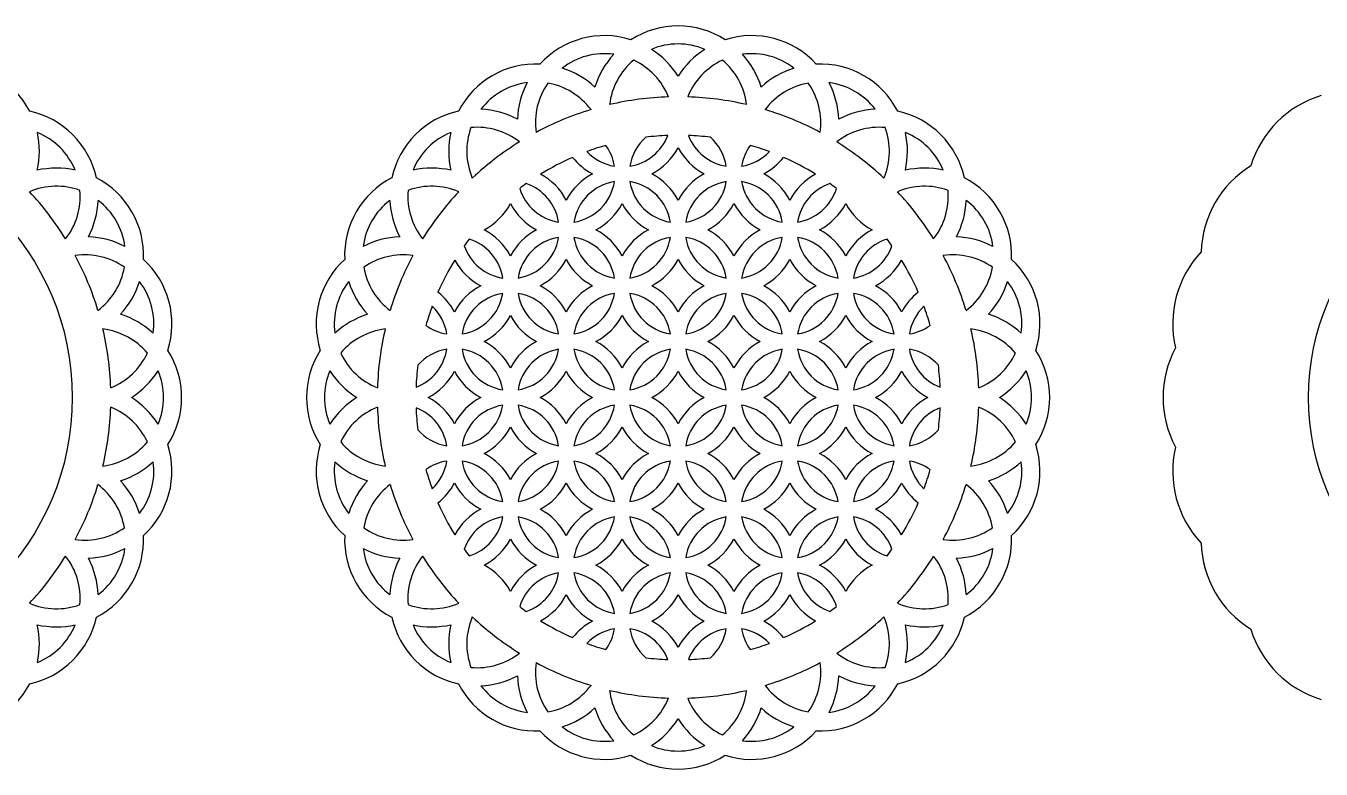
# Model space of a CAD drawing. Extents: x -960 to -427, y -189 to 47.
# Drawn here: x -701.9 to -558.7, y -187.5 to -105.3 of the extents above; entities that cross this region are included whole.
import ezdxf

# ---------------------------------------------------------------- set-up
doc = ezdxf.new("R2010")
doc.units = 0
doc.layers.get('0').update_dxf_attribs({"linetype": 'CONTINUOUS'})

msp = doc.modelspace()

# ---------------------------------------------------------------- linework, layer by layer
for centre, radius in [((-725.746378, -146.388199), 29), ((-533.045967, -146.388199), 27)]:
    msp.add_circle(centre, radius)
for centre, radius, start, end in [((-629.761084, -114.933705), 9.636577, 57.283044, 122.716956), ((-637.902107, -116.005491), 9.636577, 72.283044, 137.716956), ((-629.761084, -114.933705), 7.636577, 67.301427, 112.698573), ((-621.620062, -116.005491), 9.636577, 42.283044, 107.716956), ((-637.902107, -116.005491), 7.636577, 82.301427, 127.698573), ((-629.761084, -114.933705), 9.636577, 137.616163, 162.650977), ((-637.902107, -116.005491), 9.636577, 32.349023, 57.383837), ((-621.620062, -116.005491), 9.636577, 122.616163, 147.650977), ((-621.620062, -116.005491), 7.636577, 52.301427, 97.698573), ((-629.761084, -114.933705), 9.636577, 17.349023, 42.383837), ((-710.019131, -119.147808), 9.636577, 27.283044, 92.716956), ((-645.488332, -119.147808), 9.636577, 87.283044, 152.716956), ((-645.488332, -119.147808), 9.636577, 47.349023, 72.383837), ((-629.761084, -114.933705), 7.636577, 130.02229, 172.992783), ((-637.902107, -116.005491), 7.636577, 22.007217, 64.97771), ((-621.620062, -116.005491), 7.636577, 115.02229, 157.992783), ((-629.761084, -114.933705), 7.636577, 7.007217, 49.97771), ((-614.033837, -119.147808), 9.636577, 107.616163, 132.650977), ((-614.033837, -119.147808), 9.636577, 27.283044, 92.716956), ((-645.488332, -119.147808), 7.636577, 97.301427, 142.698573), ((-637.902107, -116.005491), 9.636577, 152.616163, 177.650977), ((-637.902107, -116.005491), 7.636577, 145.02229, 187.992783), ((-645.488332, -119.147808), 7.636577, 37.007217, 79.97771), ((-614.033837, -119.147808), 7.636577, 100.02229, 142.992783), ((-621.620062, -116.005491), 7.636577, 352.007217, 34.97771), ((-614.033837, -119.147808), 7.636577, 37.301427, 82.698573), ((-621.620062, -116.005491), 9.636577, 2.349023, 27.383837), ((-555.287654, -124.146513), 11.636577, 106.840008, 163.159992), ((-652.002771, -124.146513), 9.636577, 62.349023, 87.383837), ((-629.761084, -146.388199), 33.261235, 106.827766, 118.172234), ((-629.761084, -146.388199), 33.261235, 91.827766, 103.172234), ((-629.761084, -146.388199), 33.261235, 76.827766, 88.172234), ((-629.761084, -146.388199), 33.261235, 61.827766, 73.172234), ((-607.519398, -124.146513), 9.636577, 92.616163, 117.650977), ((-703.504692, -124.146513), 9.636577, 12.283044, 77.716956), ((-652.002771, -124.146513), 9.636577, 102.283044, 167.716956), ((-607.519398, -124.146513), 9.636577, 12.283044, 77.716956), ((-710.019131, -119.147808), 9.636577, 347.349023, 12.383837), ((-703.504692, -124.146513), 7.636577, 22.301427, 67.698573), ((-652.002771, -124.146513), 7.636577, 112.301427, 157.698573), ((-645.488332, -119.147808), 9.636577, 167.616163, 192.650977), ((-645.488332, -119.147808), 7.636577, 160.02229, 202.992783), ((-652.002771, -124.146513), 7.636577, 52.007217, 94.97771), ((-635.942808, -115.479579), 5.4, 279.044199, 339.047719), ((-629.761084, -146.388199), 29, 92.250485, 97.068693), ((-623.57936, -115.479579), 5.4, 200.952281, 260.955801), ((-629.761084, -146.388199), 29, 82.931307, 87.749515), ((-607.519398, -124.146513), 7.636577, 85.02229, 127.992783), ((-614.033837, -119.147808), 7.636577, 337.007217, 19.97771), ((-614.033837, -119.147808), 9.636577, 347.349023, 12.383837), ((-607.519398, -124.146513), 7.636577, 22.301427, 67.698573), ((-629.761084, -146.388199), 33.261235, 121.827766, 133.172234), ((-629.761084, -146.388199), 29, 105.972198, 110.36938), ((-642.124532, -121.661303), 5.4, 9.044199, 35.731966), ((-629.761084, -121.661303), 5.4, 131.366541, 170.955801), ((-635.942808, -115.479579), 7, 297.980975, 332.019025), ((-623.57936, -115.479579), 7, 207.980975, 242.019025), ((-629.761084, -121.661303), 5.4, 9.044199, 48.633459), ((-617.397636, -121.661303), 5.4, 144.268034, 170.955801), ((-629.761084, -146.388199), 29, 69.63062, 74.027802), ((-629.761084, -146.388199), 33.261235, 46.827766, 58.172234), ((-629.761084, -146.388199), 29, 113.709658, 121.616685), ((-635.942808, -115.479579), 7, 218.48711, 242.019025), ((-635.942808, -115.479579), 5.4, 223.572146, 260.955801), ((-623.57936, -115.479579), 5.4, 279.044199, 316.427854), ((-623.57936, -115.479579), 7, 297.980975, 321.51289), ((-629.761084, -146.388199), 29, 58.383315, 66.290342), ((-698.505987, -130.660952), 9.636577, 77.616163, 102.650977), ((-657.001476, -130.660952), 9.636577, 77.349023, 102.383837), ((-648.306256, -127.843027), 7, 27.980975, 61.47879), ((-635.942808, -127.843027), 7, 117.980975, 152.019025), ((-635.942808, -127.843027), 7, 27.980975, 62.019025), ((-623.57936, -127.843027), 7, 117.980975, 152.019025), ((-623.57936, -127.843027), 7, 27.980975, 62.019025), ((-611.215912, -127.843027), 7, 118.52121, 152.019025), ((-602.520693, -130.660952), 9.636577, 77.616163, 102.650977), ((-560.286359, -130.660952), 11.636577, 121.840008, 178.159992), ((-698.505987, -130.660952), 7.636577, 70.02229, 112.992783), ((-698.505987, -130.660952), 9.636577, 357.283044, 62.716956), ((-657.001476, -130.660952), 9.636577, 117.283044, 182.716956), ((-657.001476, -130.660952), 7.636577, 67.007217, 109.97771), ((-629.761084, -146.388199), 29, 125.36228, 127.157904), ((-648.306256, -127.843027), 5.4, 9.044199, 70.960543), ((-642.124532, -121.661303), 5.4, 279.044199, 350.955801), ((-635.942808, -127.843027), 5.4, 99.044199, 170.955801), ((-629.761084, -121.661303), 5.4, 189.044199, 260.955801), ((-635.942808, -127.843027), 5.4, 9.044199, 80.955801), ((-629.761084, -121.661303), 5.4, 279.044199, 350.955801), ((-623.57936, -127.843027), 5.4, 99.044199, 170.955801), ((-617.397636, -121.661303), 5.4, 189.044199, 260.955801), ((-623.57936, -127.843027), 5.4, 9.044199, 80.955801), ((-611.215912, -127.843027), 5.4, 109.039457, 170.955801), ((-629.761084, -146.388199), 29, 52.842096, 54.63772), ((-602.520693, -130.660952), 7.636577, 70.02229, 112.992783), ((-602.520693, -130.660952), 9.636577, 357.283044, 62.716956), ((-725.746378, -146.388199), 33.261235, 31.827766, 43.172234), ((-703.504692, -124.146513), 7.636577, 322.007217, 4.97771), ((-703.504692, -124.146513), 9.636577, 332.349023, 357.383837), ((-698.505987, -130.660952), 7.636577, 7.301427, 52.698573), ((-657.001476, -130.660952), 7.636577, 127.301427, 172.698573), ((-652.002771, -124.146513), 9.636577, 182.616163, 207.650977), ((-652.002771, -124.146513), 7.636577, 175.02229, 217.992783), ((-629.761084, -146.388199), 33.261235, 136.827766, 148.172234), ((-642.124532, -121.661303), 5.4, 197.398136, 260.955801), ((-617.397636, -121.661303), 5.4, 279.044199, 342.601864), ((-629.761084, -146.388199), 33.261235, 31.827766, 43.172234), ((-607.519398, -124.146513), 7.636577, 322.007217, 4.97771), ((-607.519398, -124.146513), 9.636577, 332.349023, 357.383837), ((-602.520693, -130.660952), 7.636577, 7.301427, 52.698573), ((-654.48798, -121.661303), 7, 297.980975, 332.019025), ((-642.124532, -121.661303), 7, 207.980975, 242.019025), ((-642.124532, -121.661303), 7, 297.980975, 332.019025), ((-629.761084, -121.661303), 7, 207.980975, 242.019025), ((-629.761084, -121.661303), 7, 297.980975, 332.019025), ((-617.397636, -121.661303), 7, 207.980975, 242.019025), ((-617.397636, -121.661303), 7, 297.980975, 332.019025), ((-605.034188, -121.661303), 7, 207.980975, 242.019025), ((-695.36367, -138.247177), 9.636577, 62.616163, 87.650977), ((-660.143793, -138.247177), 9.636577, 92.349023, 117.383837), ((-629.761084, -146.388199), 29, 142.842096, 144.63772), ((-654.48798, -134.024751), 5.4, 9.044199, 72.601864), ((-654.48798, -134.024751), 7, 27.980975, 62.019025), ((-642.124532, -134.024751), 7, 117.980975, 152.019025), ((-642.124532, -134.024751), 5.4, 99.044199, 170.955801), ((-648.306256, -127.843027), 5.4, 279.044199, 350.955801), ((-642.124532, -134.024751), 5.4, 9.044199, 80.955801), ((-635.942808, -127.843027), 5.4, 189.044199, 260.955801), ((-642.124532, -134.024751), 7, 27.980975, 62.019025), ((-629.761084, -134.024751), 7, 117.980975, 152.019025), ((-629.761084, -134.024751), 5.4, 99.044199, 170.955801), ((-635.942808, -127.843027), 5.4, 279.044199, 350.955801), ((-629.761084, -134.024751), 5.4, 9.044199, 80.955801), ((-623.57936, -127.843027), 5.4, 189.044199, 260.955801), ((-629.761084, -134.024751), 7, 27.980975, 62.019025), ((-617.397636, -134.024751), 7, 117.980975, 152.019025), ((-617.397636, -134.024751), 5.4, 99.044199, 170.955801), ((-623.57936, -127.843027), 5.4, 279.044199, 350.955801), ((-611.215912, -127.843027), 5.4, 189.044199, 260.955801), ((-617.397636, -134.024751), 5.4, 9.044199, 80.955801), ((-617.397636, -134.024751), 7, 27.980975, 62.019025), ((-605.034188, -134.024751), 7, 117.980975, 152.019025), ((-605.034188, -134.024751), 5.4, 107.398136, 170.955801), ((-629.761084, -146.388199), 29, 35.36228, 37.157904), ((-599.378376, -138.247177), 9.636577, 62.616163, 87.650977), ((-648.306256, -127.843027), 5.4, 199.039457, 260.955801), ((-611.215912, -127.843027), 5.4, 279.044199, 340.960543), ((-563.428676, -138.247177), 11.636577, 136.840008, 193.159992), ((-695.36367, -138.247177), 7.636577, 55.02229, 97.992783), ((-725.746378, -146.388199), 33.261235, 16.827766, 28.172234), ((-695.36367, -138.247177), 9.636577, 342.283044, 47.716956), ((-660.143793, -138.247177), 9.636577, 132.283044, 197.716956), ((-660.143793, -138.247177), 7.636577, 82.007217, 124.97771), ((-629.761084, -146.388199), 33.261235, 151.827766, 163.172234), ((-629.761084, -146.388199), 29, 148.383315, 156.290342), ((-648.306256, -127.843027), 7, 208.52121, 242.019025), ((-648.306256, -127.843027), 7, 297.980975, 332.019025), ((-635.942808, -127.843027), 7, 207.980975, 242.019025), ((-635.942808, -127.843027), 7, 297.980975, 332.019025), ((-623.57936, -127.843027), 7, 207.980975, 242.019025), ((-623.57936, -127.843027), 7, 297.980975, 332.019025), ((-611.215912, -127.843027), 7, 207.980975, 242.019025), ((-611.215912, -127.843027), 7, 297.980975, 331.47879), ((-629.761084, -146.388199), 29, 23.709658, 31.616685), ((-599.378376, -138.247177), 7.636577, 55.02229, 97.992783), ((-629.761084, -146.388199), 33.261235, 16.827766, 28.172234), ((-599.378376, -138.247177), 9.636577, 342.283044, 47.716956), ((-698.505987, -130.660952), 7.636577, 307.007217, 349.97771), ((-657.001476, -130.660952), 7.636577, 190.02229, 232.992783), ((-602.520693, -130.660952), 7.636577, 307.007217, 349.97771), ((-698.505987, -130.660952), 9.636577, 317.349023, 342.383837), ((-695.36367, -138.247177), 7.636577, 352.301427, 37.698573), ((-660.143793, -138.247177), 7.636577, 142.301427, 187.698573), ((-657.001476, -130.660952), 9.636577, 197.616163, 222.650977), ((-648.306256, -140.206475), 7, 117.980975, 152.019025), ((-648.306256, -140.206475), 7, 27.980975, 62.019025), ((-635.942808, -140.206475), 7, 117.980975, 152.019025), ((-635.942808, -140.206475), 7, 27.980975, 62.019025), ((-623.57936, -140.206475), 7, 117.980975, 152.019025), ((-623.57936, -140.206475), 7, 27.980975, 62.019025), ((-611.215912, -140.206475), 7, 117.980975, 152.019025), ((-611.215912, -140.206475), 7, 27.980975, 62.019025), ((-602.520693, -130.660952), 9.636577, 317.349023, 342.383837), ((-599.378376, -138.247177), 7.636577, 352.301427, 37.698573), ((-660.669704, -140.206475), 7, 27.980975, 51.51289), ((-648.306256, -140.206475), 5.4, 99.044199, 170.955801), ((-654.48798, -134.024751), 5.4, 279.044199, 350.955801), ((-648.306256, -140.206475), 5.4, 9.044199, 80.955801), ((-642.124532, -134.024751), 5.4, 189.044199, 260.955801), ((-635.942808, -140.206475), 5.4, 99.044199, 170.955801), ((-642.124532, -134.024751), 5.4, 279.044199, 350.955801), ((-635.942808, -140.206475), 5.4, 9.044199, 80.955801), ((-629.761084, -134.024751), 5.4, 189.044199, 260.955801), ((-623.57936, -140.206475), 5.4, 99.044199, 170.955801), ((-629.761084, -134.024751), 5.4, 279.044199, 350.955801), ((-623.57936, -140.206475), 5.4, 9.044199, 80.955801), ((-617.397636, -134.024751), 5.4, 189.044199, 260.955801), ((-611.215912, -140.206475), 5.4, 99.044199, 170.955801), ((-617.397636, -134.024751), 5.4, 279.044199, 350.955801), ((-605.034188, -134.024751), 5.4, 189.044199, 260.955801), ((-611.215912, -140.206475), 5.4, 9.044199, 80.955801), ((-598.852464, -140.206475), 7, 128.48711, 152.019025), ((-694.291884, -146.388199), 9.636577, 47.616163, 72.650977), ((-661.215579, -146.388199), 9.636577, 107.349023, 132.383837), ((-629.761084, -146.388199), 29, 159.63062, 164.027802), ((-660.669704, -140.206475), 5.4, 9.044199, 46.427854), ((-654.48798, -134.024751), 7, 297.980975, 332.019025), ((-642.124532, -134.024751), 7, 207.980975, 242.019025), ((-642.124532, -134.024751), 7, 297.980975, 332.019025), ((-629.761084, -134.024751), 7, 207.980975, 242.019025), ((-629.761084, -134.024751), 7, 297.980975, 332.019025), ((-617.397636, -134.024751), 7, 207.980975, 242.019025), ((-617.397636, -134.024751), 7, 297.980975, 332.019025), ((-605.034188, -134.024751), 7, 207.980975, 242.019025), ((-598.852464, -140.206475), 5.4, 133.572146, 170.955801), ((-629.761084, -146.388199), 29, 15.972198, 20.36938), ((-598.30659, -146.388199), 9.636577, 47.616163, 72.650977), ((-694.291884, -146.388199), 7.636577, 40.02229, 82.992783), ((-725.746378, -146.388199), 33.261235, 1.827766, 13.172234), ((-661.215579, -146.388199), 7.636577, 97.007217, 139.97771), ((-629.761084, -146.388199), 33.261235, 166.827766, 178.172234), ((-654.48798, -134.024751), 5.4, 234.268034, 260.955801), ((-605.034188, -134.024751), 5.4, 279.044199, 305.731966), ((-598.30659, -146.388199), 7.636577, 40.02229, 82.992783), ((-629.761084, -146.388199), 33.261235, 1.827766, 13.172234), ((-654.48798, -146.388199), 7, 27.980975, 62.019025), ((-642.124532, -146.388199), 7, 117.980975, 152.019025), ((-642.124532, -146.388199), 7, 27.980975, 62.019025), ((-629.761084, -146.388199), 7, 117.980975, 152.019025), ((-629.761084, -146.388199), 7, 27.980975, 62.019025), ((-617.397636, -146.388199), 7, 117.980975, 152.019025), ((-617.397636, -146.388199), 7, 27.980975, 62.019025), ((-605.034188, -146.388199), 7, 117.980975, 152.019025), ((-695.36367, -138.247177), 7.636577, 292.007217, 334.97771), ((-694.291884, -146.388199), 9.636577, 327.283044, 32.716956), ((-661.215579, -146.388199), 9.636577, 147.283044, 212.716956), ((-660.143793, -138.247177), 7.636577, 205.02229, 247.992783), ((-660.669704, -140.206475), 5.4, 290.952281, 350.955801), ((-654.48798, -146.388199), 5.4, 99.044199, 138.633459), ((-654.48798, -146.388199), 5.4, 9.044199, 80.955801), ((-648.306256, -140.206475), 5.4, 189.044199, 260.955801), ((-648.306256, -140.206475), 5.4, 279.044199, 350.955801), ((-642.124532, -146.388199), 5.4, 99.044199, 170.955801), ((-635.942808, -140.206475), 5.4, 189.044199, 260.955801), ((-642.124532, -146.388199), 5.4, 9.044199, 80.955801), ((-635.942808, -140.206475), 5.4, 279.044199, 350.955801), ((-629.761084, -146.388199), 5.4, 99.044199, 170.955801), ((-623.57936, -140.206475), 5.4, 189.044199, 260.955801), ((-629.761084, -146.388199), 5.4, 9.044199, 80.955801), ((-617.397636, -146.388199), 5.4, 99.044199, 170.955801), ((-623.57936, -140.206475), 5.4, 279.044199, 350.955801), ((-611.215912, -140.206475), 5.4, 189.044199, 260.955801), ((-617.397636, -146.388199), 5.4, 9.044199, 80.955801), ((-605.034188, -146.388199), 5.4, 99.044199, 170.955801), ((-611.215912, -140.206475), 5.4, 279.044199, 350.955801), ((-605.034188, -146.388199), 5.4, 41.366541, 80.955801), ((-598.852464, -140.206475), 5.4, 189.044199, 249.047719), ((-599.378376, -138.247177), 7.636577, 292.007217, 334.97771), ((-598.30659, -146.388199), 9.636577, 327.283044, 32.716956), ((-564.500462, -146.388199), 11.636577, 151.840008, 208.159992), ((-629.761084, -146.388199), 29, 172.931307, 177.749515), ((-629.761084, -146.388199), 29, 2.250485, 7.068693), ((-695.36367, -138.247177), 9.636577, 302.349023, 327.383837), ((-694.291884, -146.388199), 7.636577, 337.301427, 22.698573), ((-661.215579, -146.388199), 7.636577, 157.301427, 202.698573), ((-660.143793, -138.247177), 9.636577, 212.616163, 237.650977), ((-660.669704, -140.206475), 7, 297.980975, 332.019025), ((-648.306256, -140.206475), 7, 207.980975, 242.019025), ((-648.306256, -140.206475), 7, 297.980975, 332.019025), ((-635.942808, -140.206475), 7, 207.980975, 242.019025), ((-635.942808, -140.206475), 7, 297.980975, 332.019025), ((-623.57936, -140.206475), 7, 207.980975, 242.019025), ((-623.57936, -140.206475), 7, 297.980975, 332.019025), ((-611.215912, -140.206475), 7, 207.980975, 242.019025), ((-611.215912, -140.206475), 7, 297.980975, 332.019025), ((-598.852464, -140.206475), 7, 207.980975, 242.019025), ((-599.378376, -138.247177), 9.636577, 302.349023, 327.383837), ((-598.30659, -146.388199), 7.636577, 337.301427, 22.698573), ((-725.746378, -146.388199), 33.261235, 346.827766, 358.172234), ((-695.36367, -154.529221), 7.636577, 25.02229, 67.992783), ((-695.36367, -154.529221), 9.636577, 32.616163, 57.650977), ((-660.143793, -154.529221), 9.636577, 122.349023, 147.383837), ((-660.143793, -154.529221), 7.636577, 112.007217, 154.97771), ((-629.761084, -146.388199), 33.261235, 181.827766, 193.172234), ((-660.669704, -152.569923), 7, 27.980975, 62.019025), ((-648.306256, -152.569923), 7, 117.980975, 152.019025), ((-654.48798, -146.388199), 5.4, 279.044199, 350.955801), ((-648.306256, -152.569923), 5.4, 99.044199, 170.955801), ((-642.124532, -146.388199), 5.4, 189.044199, 260.955801), ((-648.306256, -152.569923), 5.4, 9.044199, 80.955801), ((-648.306256, -152.569923), 7, 27.980975, 62.019025), ((-635.942808, -152.569923), 7, 117.980975, 152.019025), ((-642.124532, -146.388199), 5.4, 279.044199, 350.955801), ((-635.942808, -152.569923), 5.4, 99.044199, 170.955801), ((-629.761084, -146.388199), 5.4, 189.044199, 260.955801), ((-635.942808, -152.569923), 5.4, 9.044199, 80.955801), ((-635.942808, -152.569923), 7, 27.980975, 62.019025), ((-623.57936, -152.569923), 7, 117.980975, 152.019025), ((-629.761084, -146.388199), 5.4, 279.044199, 350.955801), ((-623.57936, -152.569923), 5.4, 99.044199, 170.955801), ((-617.397636, -146.388199), 5.4, 189.044199, 260.955801), ((-623.57936, -152.569923), 5.4, 9.044199, 80.955801), ((-623.57936, -152.569923), 7, 27.980975, 62.019025), ((-611.215912, -152.569923), 7, 117.980975, 152.019025), ((-617.397636, -146.388199), 5.4, 279.044199, 350.955801), ((-611.215912, -152.569923), 5.4, 99.044199, 170.955801), ((-605.034188, -146.388199), 5.4, 189.044199, 260.955801), ((-611.215912, -152.569923), 5.4, 9.044199, 80.955801), ((-611.215912, -152.569923), 7, 27.980975, 62.019025), ((-598.852464, -152.569923), 7, 117.980975, 152.019025), ((-629.761084, -146.388199), 33.261235, 346.827766, 358.172234), ((-599.378376, -154.529221), 7.636577, 25.02229, 67.992783), ((-599.378376, -154.529221), 9.636577, 32.616163, 57.650977), ((-660.669704, -152.569923), 5.4, 9.044199, 69.047719), ((-629.761084, -146.388199), 29, 182.250485, 187.068693), ((-598.852464, -152.569923), 5.4, 110.952281, 170.955801), ((-629.761084, -146.388199), 29, 352.931307, 357.749515), ((-654.48798, -146.388199), 5.4, 221.366541, 260.955801), ((-654.48798, -146.388199), 7, 297.980975, 332.019025), ((-642.124532, -146.388199), 7, 207.980975, 242.019025), ((-642.124532, -146.388199), 7, 297.980975, 332.019025), ((-629.761084, -146.388199), 7, 207.980975, 242.019025), ((-629.761084, -146.388199), 7, 297.980975, 332.019025), ((-617.397636, -146.388199), 7, 207.980975, 242.019025), ((-617.397636, -146.388199), 7, 297.980975, 332.019025), ((-605.034188, -146.388199), 7, 207.980975, 242.019025), ((-605.034188, -146.388199), 5.4, 279.044199, 318.633459), ((-694.291884, -146.388199), 7.636577, 277.007217, 319.97771), ((-695.36367, -154.529221), 9.636577, 312.283044, 17.716956), ((-660.143793, -154.529221), 9.636577, 162.283044, 227.716956), ((-661.215579, -146.388199), 7.636577, 220.02229, 262.992783), ((-598.30659, -146.388199), 7.636577, 277.007217, 319.97771), ((-599.378376, -154.529221), 9.636577, 312.283044, 17.716956), ((-654.48798, -158.751647), 7, 27.980975, 62.019025), ((-642.124532, -158.751647), 7, 117.980975, 152.019025), ((-642.124532, -158.751647), 7, 27.980975, 62.019025), ((-629.761084, -158.751647), 7, 117.980975, 152.019025), ((-629.761084, -158.751647), 7, 27.980975, 62.019025), ((-617.397636, -158.751647), 7, 117.980975, 152.019025), ((-617.397636, -158.751647), 7, 27.980975, 62.019025), ((-605.034188, -158.751647), 7, 117.980975, 152.019025), ((-563.428676, -154.529221), 11.636577, 166.840008, 223.159992), ((-694.291884, -146.388199), 9.636577, 287.349023, 312.383837), ((-695.36367, -154.529221), 7.636577, 322.301427, 7.698573), ((-660.143793, -154.529221), 7.636577, 172.301427, 217.698573), ((-661.215579, -146.388199), 9.636577, 227.616163, 252.650977), ((-654.48798, -158.751647), 5.4, 99.044199, 125.731966), ((-629.761084, -146.388199), 29, 195.972198, 200.36938), ((-660.669704, -152.569923), 5.4, 313.572146, 350.955801), ((-654.48798, -158.751647), 5.4, 9.044199, 80.955801), ((-648.306256, -152.569923), 5.4, 189.044199, 260.955801), ((-648.306256, -152.569923), 5.4, 279.044199, 350.955801), ((-642.124532, -158.751647), 5.4, 99.044199, 170.955801), ((-642.124532, -158.751647), 5.4, 9.044199, 80.955801), ((-635.942808, -152.569923), 5.4, 189.044199, 260.955801), ((-629.761084, -158.751647), 5.4, 99.044199, 170.955801), ((-635.942808, -152.569923), 5.4, 279.044199, 350.955801), ((-629.761084, -158.751647), 5.4, 9.044199, 80.955801), ((-623.57936, -152.569923), 5.4, 189.044199, 260.955801), ((-617.397636, -158.751647), 5.4, 99.044199, 170.955801), ((-623.57936, -152.569923), 5.4, 279.044199, 350.955801), ((-611.215912, -152.569923), 5.4, 189.044199, 260.955801), ((-617.397636, -158.751647), 5.4, 9.044199, 80.955801), ((-605.034188, -158.751647), 5.4, 99.044199, 170.955801), ((-611.215912, -152.569923), 5.4, 279.044199, 350.955801), ((-598.852464, -152.569923), 5.4, 189.044199, 226.427854), ((-605.034188, -158.751647), 5.4, 54.268034, 80.955801), ((-629.761084, -146.388199), 29, 339.63062, 344.027802), ((-598.30659, -146.388199), 9.636577, 287.349023, 312.383837), ((-599.378376, -154.529221), 7.636577, 322.301427, 7.698573), ((-725.746378, -146.388199), 33.261235, 331.827766, 343.172234), ((-698.505987, -162.115446), 7.636577, 10.02229, 52.992783), ((-698.505987, -162.115446), 9.636577, 17.616163, 42.650977), ((-657.001476, -162.115446), 9.636577, 137.349023, 162.383837), ((-657.001476, -162.115446), 7.636577, 127.007217, 169.97771), ((-629.761084, -146.388199), 33.261235, 196.827766, 208.172234), ((-660.669704, -152.569923), 7, 308.48711, 332.019025), ((-648.306256, -152.569923), 7, 207.980975, 242.019025), ((-648.306256, -152.569923), 7, 297.980975, 332.019025), ((-635.942808, -152.569923), 7, 207.980975, 242.019025), ((-635.942808, -152.569923), 7, 297.980975, 332.019025), ((-623.57936, -152.569923), 7, 207.980975, 242.019025), ((-623.57936, -152.569923), 7, 297.980975, 332.019025), ((-611.215912, -152.569923), 7, 207.980975, 242.019025), ((-611.215912, -152.569923), 7, 297.980975, 332.019025), ((-598.852464, -152.569923), 7, 207.980975, 231.51289), ((-629.761084, -146.388199), 33.261235, 331.827766, 343.172234), ((-602.520693, -162.115446), 7.636577, 10.02229, 52.992783), ((-602.520693, -162.115446), 9.636577, 17.616163, 42.650977), ((-629.761084, -146.388199), 29, 203.709658, 211.616685), ((-648.306256, -164.933371), 7, 117.980975, 151.47879), ((-648.306256, -164.933371), 7, 27.980975, 62.019025), ((-635.942808, -164.933371), 7, 117.980975, 152.019025), ((-635.942808, -164.933371), 7, 27.980975, 62.019025), ((-623.57936, -164.933371), 7, 117.980975, 152.019025), ((-623.57936, -164.933371), 7, 27.980975, 62.019025), ((-611.215912, -164.933371), 7, 117.980975, 152.019025), ((-611.215912, -164.933371), 7, 28.52121, 62.019025), ((-629.761084, -146.388199), 29, 328.383315, 336.290342), ((-648.306256, -164.933371), 5.4, 99.044199, 160.960543), ((-654.48798, -158.751647), 5.4, 287.398136, 350.955801), ((-642.124532, -158.751647), 5.4, 189.044199, 260.955801), ((-648.306256, -164.933371), 5.4, 9.044199, 80.955801), ((-642.124532, -158.751647), 5.4, 279.044199, 350.955801), ((-635.942808, -164.933371), 5.4, 99.044199, 170.955801), ((-629.761084, -158.751647), 5.4, 189.044199, 260.955801), ((-635.942808, -164.933371), 5.4, 9.044199, 80.955801), ((-629.761084, -158.751647), 5.4, 279.044199, 350.955801), ((-623.57936, -164.933371), 5.4, 99.044199, 170.955801), ((-617.397636, -158.751647), 5.4, 189.044199, 260.955801), ((-623.57936, -164.933371), 5.4, 9.044199, 80.955801), ((-611.215912, -164.933371), 5.4, 99.044199, 170.955801), ((-617.397636, -158.751647), 5.4, 279.044199, 350.955801), ((-605.034188, -158.751647), 5.4, 189.044199, 252.601864), ((-611.215912, -164.933371), 5.4, 19.039457, 80.955801), ((-695.36367, -154.529221), 7.636577, 262.007217, 304.97771), ((-698.505987, -162.115446), 9.636577, 297.283044, 2.716956), ((-657.001476, -162.115446), 9.636577, 177.283044, 242.716956), ((-660.143793, -154.529221), 7.636577, 235.02229, 277.992783), ((-599.378376, -154.529221), 7.636577, 262.007217, 304.97771), ((-602.520693, -162.115446), 9.636577, 297.283044, 2.716956), ((-695.36367, -154.529221), 9.636577, 272.349023, 297.383837), ((-698.505987, -162.115446), 7.636577, 307.301427, 352.698573), ((-657.001476, -162.115446), 7.636577, 187.301427, 232.698573), ((-660.143793, -154.529221), 9.636577, 242.616163, 267.650977), ((-629.761084, -146.388199), 29, 215.36228, 217.157904), ((-654.48798, -158.751647), 7, 297.980975, 332.019025), ((-642.124532, -158.751647), 7, 207.980975, 242.019025), ((-642.124532, -158.751647), 7, 297.980975, 332.019025), ((-629.761084, -158.751647), 7, 207.980975, 242.019025), ((-629.761084, -158.751647), 7, 297.980975, 332.019025), ((-617.397636, -158.751647), 7, 207.980975, 242.019025), ((-617.397636, -158.751647), 7, 297.980975, 332.019025), ((-605.034188, -158.751647), 7, 207.980975, 242.019025), ((-629.761084, -146.388199), 29, 322.842096, 324.63772), ((-599.378376, -154.529221), 9.636577, 272.349023, 297.383837), ((-602.520693, -162.115446), 7.636577, 307.301427, 352.698573), ((-560.286359, -162.115446), 11.636577, 181.840008, 238.159992), ((-725.746378, -146.388199), 33.261235, 316.827766, 328.172234), ((-703.504692, -168.629885), 7.636577, 355.02229, 37.992783), ((-703.504692, -168.629885), 9.636577, 2.616163, 27.650977), ((-652.002771, -168.629885), 9.636577, 152.349023, 177.383837), ((-652.002771, -168.629885), 7.636577, 142.007217, 184.97771), ((-629.761084, -146.388199), 33.261235, 211.827766, 223.172234), ((-629.761084, -146.388199), 33.261235, 316.827766, 328.172234), ((-607.519398, -168.629885), 7.636577, 355.02229, 37.992783), ((-607.519398, -168.629885), 9.636577, 2.616163, 27.650977), ((-654.48798, -171.115095), 7, 27.980975, 62.019025), ((-642.124532, -171.115095), 7, 117.980975, 152.019025), ((-642.124532, -171.115095), 5.4, 99.044199, 162.601864), ((-648.306256, -164.933371), 5.4, 289.039457, 350.955801), ((-642.124532, -171.115095), 5.4, 9.044199, 80.955801), ((-635.942808, -164.933371), 5.4, 189.044199, 260.955801), ((-642.124532, -171.115095), 7, 27.980975, 62.019025), ((-629.761084, -171.115095), 7, 117.980975, 152.019025), ((-629.761084, -171.115095), 5.4, 99.044199, 170.955801), ((-635.942808, -164.933371), 5.4, 279.044199, 350.955801), ((-629.761084, -171.115095), 5.4, 9.044199, 80.955801), ((-623.57936, -164.933371), 5.4, 189.044199, 260.955801), ((-629.761084, -171.115095), 7, 27.980975, 62.019025), ((-617.397636, -171.115095), 7, 117.980975, 152.019025), ((-617.397636, -171.115095), 5.4, 99.044199, 170.955801), ((-623.57936, -164.933371), 5.4, 279.044199, 350.955801), ((-617.397636, -171.115095), 5.4, 17.398136, 80.955801), ((-611.215912, -164.933371), 5.4, 189.044199, 250.960543), ((-617.397636, -171.115095), 7, 27.980975, 62.019025), ((-605.034188, -171.115095), 7, 117.980975, 152.019025), ((-648.306256, -164.933371), 7, 298.52121, 332.019025), ((-635.942808, -164.933371), 7, 207.980975, 242.019025), ((-635.942808, -164.933371), 7, 297.980975, 332.019025), ((-623.57936, -164.933371), 7, 207.980975, 242.019025), ((-623.57936, -164.933371), 7, 297.980975, 332.019025), ((-611.215912, -164.933371), 7, 207.980975, 241.47879), ((-698.505987, -162.115446), 7.636577, 247.007217, 289.97771), ((-657.001476, -162.115446), 7.636577, 250.02229, 292.992783), ((-629.761084, -146.388199), 29, 232.842096, 234.63772), ((-629.761084, -146.388199), 29, 305.36228, 307.157904), ((-602.520693, -162.115446), 7.636577, 247.007217, 289.97771), ((-703.504692, -168.629885), 9.636577, 282.283044, 347.716956), ((-710.019131, -173.62859), 9.636577, 347.616163, 12.650977), ((-698.505987, -162.115446), 9.636577, 257.349023, 282.383837), ((-703.504692, -168.629885), 7.636577, 292.301427, 337.698573), ((-652.002771, -168.629885), 9.636577, 192.283044, 257.716956), ((-657.001476, -162.115446), 9.636577, 257.616163, 282.650977), ((-652.002771, -168.629885), 7.636577, 202.301427, 247.698573), ((-645.488332, -173.62859), 9.636577, 167.349023, 192.383837), ((-645.488332, -173.62859), 7.636577, 157.007217, 199.97771), ((-629.761084, -146.388199), 33.261235, 226.827766, 238.172234), ((-629.761084, -146.388199), 29, 238.383315, 246.290342), ((-635.942808, -177.296819), 7, 117.980975, 141.51289), ((-635.942808, -177.296819), 7, 27.980975, 62.019025), ((-623.57936, -177.296819), 7, 117.980975, 152.019025), ((-623.57936, -177.296819), 7, 38.48711, 62.019025), ((-629.761084, -146.388199), 29, 293.709658, 301.616685), ((-629.761084, -146.388199), 33.261235, 301.827766, 313.172234), ((-614.033837, -173.62859), 7.636577, 340.02229, 22.992783), ((-607.519398, -168.629885), 9.636577, 282.283044, 347.716956), ((-602.520693, -162.115446), 9.636577, 257.349023, 282.383837), ((-614.033837, -173.62859), 9.636577, 347.616163, 12.650977), ((-607.519398, -168.629885), 7.636577, 292.301427, 337.698573), ((-635.942808, -177.296819), 5.4, 99.044199, 136.427854), ((-642.124532, -171.115095), 5.4, 324.268034, 350.955801), ((-629.761084, -171.115095), 5.4, 189.044199, 228.633459), ((-635.942808, -177.296819), 5.4, 20.952281, 80.955801), ((-623.57936, -177.296819), 5.4, 99.044199, 159.047719), ((-629.761084, -171.115095), 5.4, 311.366541, 350.955801), ((-617.397636, -171.115095), 5.4, 189.044199, 215.731966), ((-623.57936, -177.296819), 5.4, 43.572146, 80.955801), ((-555.287654, -168.629885), 11.636577, 196.840008, 253.159992), ((-652.002771, -168.629885), 7.636577, 265.02229, 307.992783), ((-629.761084, -146.388199), 29, 249.63062, 254.027802), ((-629.761084, -146.388199), 29, 285.972198, 290.36938), ((-607.519398, -168.629885), 7.636577, 232.007217, 274.97771), ((-637.902107, -176.770908), 7.636577, 172.007217, 214.97771), ((-629.761084, -146.388199), 33.261235, 241.827766, 253.172234), ((-629.761084, -146.388199), 29, 262.931307, 267.749515), ((-629.761084, -146.388199), 29, 272.250485, 277.068693), ((-629.761084, -146.388199), 33.261235, 286.827766, 298.172234), ((-621.620062, -176.770908), 7.636577, 325.02229, 7.992783), ((-652.002771, -168.629885), 9.636577, 272.616163, 297.650977), ((-637.902107, -176.770908), 9.636577, 182.349023, 207.383837), ((-621.620062, -176.770908), 9.636577, 332.616163, 357.650977), ((-607.519398, -168.629885), 9.636577, 242.349023, 267.383837), ((-710.019131, -173.62859), 9.636577, 267.283044, 332.716956), ((-645.488332, -173.62859), 9.636577, 207.283044, 272.716956), ((-645.488332, -173.62859), 7.636577, 217.301427, 262.698573), ((-645.488332, -173.62859), 7.636577, 280.02229, 322.992783), ((-629.761084, -177.842694), 7.636577, 187.007217, 229.97771), ((-629.761084, -146.388199), 33.261235, 256.827766, 268.172234), ((-629.761084, -146.388199), 33.261235, 271.827766, 283.172234), ((-629.761084, -177.842694), 7.636577, 310.02229, 352.992783), ((-614.033837, -173.62859), 7.636577, 217.007217, 259.97771), ((-614.033837, -173.62859), 9.636577, 267.283044, 332.716956), ((-614.033837, -173.62859), 7.636577, 277.301427, 322.698573), ((-637.902107, -176.770908), 7.636577, 295.02229, 337.992783), ((-621.620062, -176.770908), 7.636577, 202.007217, 244.97771), ((-645.488332, -173.62859), 9.636577, 287.616163, 312.650977), ((-629.761084, -177.842694), 9.636577, 197.349023, 222.383837), ((-629.761084, -177.842694), 9.636577, 317.616163, 342.650977), ((-614.033837, -173.62859), 9.636577, 227.349023, 252.383837), ((-637.902107, -176.770908), 9.636577, 222.283044, 287.716956), ((-637.902107, -176.770908), 7.636577, 232.301427, 277.698573), ((-637.902107, -176.770908), 9.636577, 302.616163, 327.650977), ((-621.620062, -176.770908), 9.636577, 212.349023, 237.383837), ((-621.620062, -176.770908), 9.636577, 252.283044, 317.716956), ((-621.620062, -176.770908), 7.636577, 262.301427, 307.698573), ((-629.761084, -177.842694), 9.636577, 237.283044, 302.716956), ((-629.761084, -177.842694), 7.636577, 247.301427, 292.698573)]:
    msp.add_arc(centre, radius, start, end)

doc.saveas('drawing.dxf')
